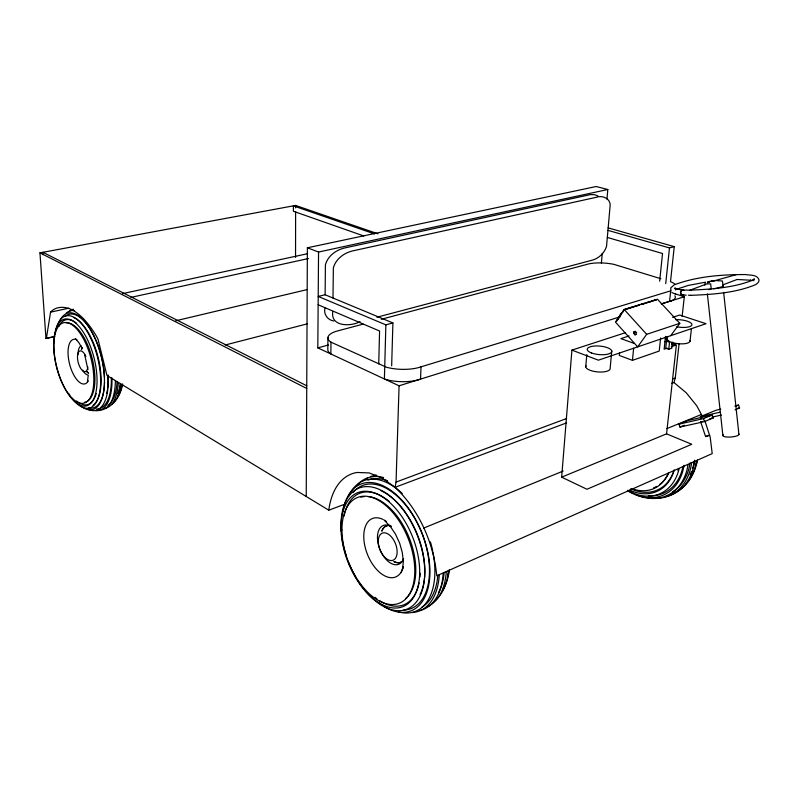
<?xml version="1.0" encoding="UTF-8"?>
<svg xmlns="http://www.w3.org/2000/svg" width="799" height="799" viewBox="0 0 799 799"><rect width="100%" height="100%" fill="white"/><g stroke="black" fill="none" stroke-linecap="round" stroke-linejoin="round"><path stroke-width="1.2" d="M295.55 257.418L295.61 211.625M295.61 207.91L295.61 205.433L39.95 252.844L45.962 338.436L54.801 336.699M306.237 496.489L307.375 247.79L596.154 186.517L607.809 189.503L606.97 199.151M620.024 316.823L399.071 385.807L317.812 347.885L318.551 252.035L307.375 247.79M325.003 308.094C323.275 314.197 327.81 320.129 333.812 321.038M391.66 365.812L392.908 322.946L325.123 294.761L325.413 264.829C327.85 255.52 336.998 249.278 346.127 247.65L590.461 194.606L594.516 194.656L597.962 195.965M327.94 337.398L327.82 349.103A25.778 9.298 1 0 0 329.927 353.328L330.856 353.977L330.986 342.172L330.057 341.533A25.868 9.109 1 0 1 339.026 330.556L363.126 324.124M332.833 311.45C330.057 326.901 350.801 326.701 360.069 321.687M332.993 298.037L333.353 267.915C335.81 258.566 344.958 252.244 354.137 250.586L596.583 197.243C602.216 195.126 609.907 198.262 610.196 204.844L606.561 246.122C604.563 253.163 598.381 258.826 591.26 260.434L376.928 317.223M675.654 288.649L675.465 289.927M675.604 343.96C675.654 345.767 670.391 346.107 671.679 343.011M378.736 363.945L379.575 331.026L318.142 304.769M325.123 294.761L318.202 296.439L385.867 324.853L384.399 378.956L386.027 379.495A26.866 10.087 1.9 0 0 420.554 379.096L421.013 366.831L670.691 290.826L669.562 301.353L671.719 300.664A23.081 6.961 5.2 0 0 674.915 295.77M753.727 280.669L754.306 278.781L752.528 280.559L753.607 279.83C733.812 287.87 711.919 289.158 690.785 290.147M704.938 420.943L710.201 437.213L712.209 453.612L436.783 575.769C433.477 542.721 419.365 510.341 395.106 487.31L396.054 482.077L399.071 385.807M708.403 435.555L709.632 435.365L705.597 436.594L700.653 421.782M403.355 560.399L402.756 568.089L403.115 566.621L401.098 572.643M561.657 477.163L666.556 433.847L691.744 444.274L586.945 489.258L561.657 477.163L571.924 350.102L625.217 332.764M585.747 366.871L586.796 354.596M601.397 263.071L602.246 253.343M611.754 350.911L610.166 368.109A12.295 4.395 5.2 0 1 597.352 371.895A12.295 4.395 5.2 0 1 585.937 365.742M619.535 353.058L619.305 355.455L632.458 360.349L659.235 351.041L660.623 337.947M633.647 333.553L634.196 331.725L634.026 333.423L635.185 334.711L634.026 333.423M632.458 360.349L633.647 348.234M659.654 281.208L662.531 253.493L607.32 237.443M665.717 283.625L669.492 247.93L674.246 246.641L670.501 281.697L671.669 282.177A23.151 6.811 5.1 0 1 675.075 284.274M665.517 336.349L664.139 349.213L667.215 348.144M666.955 336.898L665.737 348.194L668.773 349.273L671.849 348.194L672.488 342.362M668.773 349.273L669.532 342.262L666.486 341.193L664.948 341.722M666.556 433.847L676.383 344.958L671.31 346.726M671.619 383.41L673.947 382.531L675.275 378.027L679.11 343.54M682.126 316.444L684.324 296.739L675.135 293.842M689.986 341.403L691.455 328.549M87.441 381.622L88.18 375.85M672.698 342.242L672.958 344.119L674.736 343.75M46.322 338.656L50.557 312.159C56.12 305.787 65.838 306.347 72.739 310.192A84.334 36.015 75.2 0 1 96.2 335.78L98.017 339.215L106.976 375.49L328.788 510.191L345.128 504.069M624.149 309.453L615.46 322.087L637.662 346.876L646.671 334.322L679.809 323.325L657.447 299.206L624.149 309.453L646.671 334.322M624.199 309.712L622.241 312.799L624.199 309.712L629.252 308.164M616.998 320.419L621.392 314.037L616.379 321.328M670.721 335.68L679.809 323.325M705.058 282.786L704.818 285.193M674.026 284.983L670.751 287.89L670.95 290.886M705.597 436.544L707.365 435.845M683.664 290.367L681.877 290.187L680.948 291.685A2.647 1.848 -87.4 0 0 681.247 294.232L682.466 295.111L683.764 294.481A2.587 2.037 -84.3 0 1 681.048 294.382A2.587 2.037 -84.3 0 1 681.008 290.906A2.587 2.037 -84.3 0 1 683.754 290.367M707.704 282.636L709.502 282.027M735.07 409.827L739.544 407.959L738.566 405.063L735.01 405.882M704.498 421.602L713.257 417.957L712.269 414.991L687.739 420.544L678.98 424.139L679.949 427.066L704.498 421.602L703.5 418.616L678.98 424.139M703.5 418.616L712.269 414.991M735.21 406.451L738.566 405.063M701.003 418.596L700.353 416.678L716.034 410.237L720.778 409.148M679.949 427.066L684.334 425.258M677.342 288.998L688.219 285.443L705.527 282.177M423.72 528.069L563.155 471.04M666.875 428.614L701.442 414.481M674.576 284.694C697.078 276.364 721.617 274.546 745.457 274.556C749.822 275.435 756.793 274.277 758.89 279.47C759.629 281.787 757.182 283.595 755.474 284.704C735.07 293.133 712.418 294.412 690.586 295.37M723.175 284.764L736.788 279.59M566.611 422.861L395.106 487.31L382.022 477.922L369.118 472.918L357.123 472.459A84.884 48.01 68.3 0 0 328.788 510.191M396.054 482.077L566.621 418.516M672.938 378.896L675.275 378.027M629.083 335.95L620.903 338.636L634.126 343.39M672.588 317.353L679.699 315.046L706.026 323.715L598.391 360.179L571.924 350.102M636.683 332.604L635.135 331.445L636.513 334.302L634.806 334.831M661.362 303.91L671.719 300.664M661.422 303.89L684.324 296.739M633.817 331.855L635.525 331.315M629.792 307.995L634.796 306.456L629.882 308.094M639.31 305.068L635.335 306.287L639.39 305.158M644.773 303.38L640.828 304.599L644.853 303.48M625.297 309.503L629.332 308.254M650.276 301.812L646.261 302.891L651.255 301.513M708.953 289.657L711.24 288.948L710.661 283.885L706.775 283.925L689.996 290.177A2.617 1.418 89.4 0 1 691.055 290.566M714.146 280.849L736.239 274.646M317.812 347.885L328.339 344.998M385.867 324.853L392.908 322.946M702.381 421.433L701.043 421.752M381.203 319.3L586.776 264.429A22.202 6.402 4.4 0 1 613.772 264.319L660.863 278.731M225.168 345.018L307.186 323.875M175.65 320.798L306.656 289.717M45.962 338.436L53.223 336.759M700.353 416.678L720.528 412.084M737.167 408.499L739.544 407.959M712.009 417.158L721.507 415.021M709.752 418.746L713.257 417.957M130.956 297.378L308.494 258.536M318.551 252.035L607.809 189.503M50.557 312.159L68.774 308.204M122.637 293.603L307.585 253.702M707.654 281.907L711.819 281.128M718.171 288.099L713.567 288.759M711.37 281.408L713.677 281.118M715.534 280.569L708.363 281.737L707.385 282.916M716.453 280.649L722.426 280.998L723.175 286.382M736.888 279.47L751.16 280.249L750.581 280.109M682.326 289.977L690.386 290.187M682.925 295.071L686.211 295.171M688.408 295.24L690.985 295.32M682.775 289.927L677.023 289.198L677.622 289.338L674.516 288.169L675.884 289.518L675.495 288.02M608.099 227.875L674.246 246.641M607.949 230.362L669.492 247.93M295.61 205.433L377.957 233.817M374.521 233.907L293.383 205.852L293.383 211.256L363.805 235.965M666.186 339.705L668.364 340.464M675.774 294.162L671.909 292.554M330.986 342.172L386.366 367.2A26.956 9.878 1.9 0 0 421.013 366.831M306.756 385.777L42.906 252.294L43.076 254.751M39.95 252.844L306.726 388.464M673.947 382.531L686.211 392.758L696.768 405.812L702.611 416.629M384.798 520.808L390.621 526.891L395.525 534.201L399.7 543.35L402.297 552.548L403.315 561.527M621.442 314.207L620.743 313.428A41.908 31.351 73.5 0 1 618.376 318.461M75.436 338.596L78.931 342.731L82.147 348.264M84.644 354.576L87.95 369.687M707.365 293.902L722.855 435.355M723.644 292.374L738.935 434.546M675.674 319.65A11.765 3.735 5.9 0 1 691.924 324.444A11.765 3.735 5.9 0 1 676.743 326.801M689.946 340.384A11.715 3.855 6.1 0 1 676.983 343.55A11.715 3.855 6.1 0 1 667.644 337.348M618.046 319.041A41.908 31.351 73.5 0 1 616.978 320.709M365.313 479.39A71.481 41.178 68.3 0 1 367.34 478.102M370.556 476.564A71.481 41.178 68.3 0 1 376.379 475.115M443.185 573.263A71.481 41.178 68.3 0 1 419.675 610.556M439.28 574.811A71.401 40.969 68.3 0 1 412.314 612.553M358.012 484.144A71.401 40.969 68.3 0 1 383.53 477.552M367.93 480.159A69.114 39.66 68.3 0 1 387.565 480.728M437.832 575.37A69.114 39.66 68.3 0 1 421.882 607.18M403.545 558.581A20.864 11.955 68.3 0 1 387.485 560.798A20.864 11.955 68.3 0 1 377.597 534.881A20.864 11.955 68.3 0 1 391.37 526.671M360.888 497.228A55.89 31.61 68.4 0 1 364.414 496.549M368.139 496.539A55.89 31.61 68.4 0 1 410.227 540.484A55.89 31.61 68.4 0 1 405.493 598.701M403.125 567.709A31.451 17.878 68.4 0 1 379.835 572.553A31.451 17.878 68.4 0 1 363.835 534.341A31.451 17.878 68.4 0 1 382.911 519.4M383.79 519.849A31.451 17.878 68.4 0 1 386.476 521.547M419.076 582.89A59.955 33.967 68.4 0 1 379.924 600.868M376.948 598.851A59.955 33.967 68.4 0 1 374.981 597.332M344.169 516.064A59.955 33.967 68.4 0 1 389.093 501.333M420.174 573.243A59.955 33.967 68.4 0 1 419.934 577.008M432.948 552.159A70.282 40.16 68.3 0 1 398.631 611.944M348.604 496.239A70.282 40.16 68.3 0 1 402.287 493.592M430.421 541.862A70.282 40.16 68.3 0 1 432.718 551.03M342.911 511.49A68.155 38.791 68.4 0 1 392.469 491.545A68.155 38.791 68.4 0 1 429.722 577.557A68.155 38.791 68.4 0 1 384.059 606.481M382.182 605.262A68.155 38.791 68.4 0 1 378.436 602.506M352.948 492.663A66.167 37.703 68.4 0 1 420.534 529.987A66.167 37.703 68.4 0 1 403.595 610.106M380.993 490.666A63.411 36.025 68.4 0 1 418.217 536.728A63.411 36.025 68.4 0 1 420.054 594.626M341.273 531.645A65.119 36.934 68.4 0 1 388.803 495.11A65.119 36.934 68.4 0 1 421.562 592.389A65.119 36.934 68.4 0 1 357.682 580.374M356.394 578.266A65.119 36.934 68.4 0 1 348.144 561.208M346.117 555.475A65.119 36.934 68.4 0 1 341.483 533.972M444.074 573.362A68.315 39.501 68.2 0 1 438.451 592.818M446.271 571.734A70.512 40.789 68.2 0 1 428.634 606.091M448.359 570.626A68.554 39.81 68.2 0 1 435.235 600.269M449.358 569.827A65.698 38.282 68.2 0 1 442.636 590.121M449.018 570.386A62.062 36.265 68.1 0 1 447.979 575.08M668.573 472.798A47.75 34.796 64.6 0 1 631.649 488.569M673.966 470.891A51.496 37.563 64.6 0 1 629.642 490.107M674.126 469.882A50.377 36.784 64.6 0 1 630.741 488.728M679.14 468.564A54.722 39.98 64.6 0 1 627.734 490.526M684.064 465.228A57.288 41.938 64.5 0 1 627.954 490.995M688.079 464.419A59.096 43.346 64.5 0 1 635.315 494.371M633.158 493.313A59.096 43.346 64.5 0 1 627.864 490.196M682.935 466.666A55.62 40.739 64.5 0 1 648.329 495.839M691.684 462.511A60.065 44.155 64.4 0 1 653.322 498.296M694.611 460.214A60.145 44.315 64.3 0 1 665.507 496.708M678.601 468.633A53.293 38.971 64.5 0 1 678.001 470.761M690.096 462.881A58.137 42.746 64.4 0 1 672.868 491.675M694.351 461.163A57.508 42.457 64.3 0 1 692.673 468.304M691.485 471.62A57.508 42.457 64.3 0 1 690.066 474.786M696.299 461.233A59.366 43.835 64.3 0 1 671.19 494.032M697.367 460.094A57.738 42.717 64.2 0 1 685.602 484.014M697.177 460.594A55.351 41.029 64.2 0 1 695.989 465.098M693.182 471.929A55.351 41.029 64.2 0 1 691.395 475.006M668.663 472.918A46.951 34.247 64.6 0 1 659.545 484.554M656.678 486.391A46.951 34.247 64.6 0 1 653.602 487.819M111.96 377.927A52.215 22.762 75.7 0 1 94.761 410.506M69.143 311.55A52.215 22.762 75.7 0 1 73.428 309.223M88.19 375.081A15.261 6.652 75.7 0 1 82.507 370.207M78.062 354.576A15.261 6.652 75.7 0 1 81.029 345.717M88.369 380.833A22.981 9.918 75.7 0 1 69.893 365.233A22.981 9.918 75.7 0 1 76.904 339.755M93.972 399.061A43.775 18.816 75.7 0 1 76.604 401.018M58.766 326.501A43.775 18.816 75.7 0 1 72.03 320.459M72.939 320.878A43.775 18.816 75.7 0 1 76.674 323.395M96.24 393.428A43.775 18.816 75.7 0 1 94.492 398.072M108.075 374.951A51.366 22.292 75.7 0 1 87.261 408.978M66.237 313.118A51.366 22.292 75.7 0 1 74.587 310.621M58.896 322.866A49.788 21.513 75.7 0 1 88.18 326.072A49.788 21.513 75.7 0 1 104.07 388.763A49.788 21.513 75.7 0 1 79.74 405.153M66.027 322.886A40.799 17.498 75.7 0 1 92.594 360.099A40.799 17.498 75.7 0 1 84.604 402.257M104.529 381.942A48.34 20.914 75.7 0 1 88.419 408.009M65.069 316.434A48.34 20.914 75.7 0 1 98.696 347.335M99.076 348.434A48.34 20.914 75.7 0 1 104.479 377.268M73.708 317.523A46.312 19.965 75.7 0 1 98.826 360.389A46.312 19.965 75.7 0 1 92.914 405.313M55.62 330.996A47.541 20.464 75.7 0 1 84.145 326.951A47.541 20.464 75.7 0 1 99.815 391.68A47.541 20.464 75.7 0 1 71.86 398.102M69.753 395.155A47.541 20.464 75.7 0 1 68.534 393.278M55.051 334.451A47.541 20.464 75.7 0 1 55.411 332.114M82.367 347.515A14.322 6.262 75.7 0 0 81.428 349.622A14.332 6.262 75.7 0 1 82.337 347.505M87.81 366.901A10.667 4.624 75.7 0 1 81.019 368.908A10.667 4.624 75.7 0 1 78.092 352.998A10.667 4.624 75.7 0 1 85.892 356.454M111.351 377.847A50.547 22.042 75.7 0 1 96.699 409.028M115.406 380.594A52.305 22.911 75.7 0 1 100.105 409.977M118.262 382.761A51.625 22.722 75.7 0 1 104.369 408.459M107.895 375.83A49.768 21.613 75.7 0 1 107.625 387.855M107.326 390.202A49.768 21.613 75.7 0 1 106.716 393.498M117.034 382.082A50.017 22.002 75.7 0 1 107.945 405.383M120.459 383.81A50.227 22.202 75.7 0 1 111.46 404.733M120.25 384.389A46.881 20.774 75.7 0 1 119.6 387.914M119.341 389.013A46.881 20.774 75.7 0 1 117.833 393.597M121.927 384.339A48.16 21.373 75.7 0 1 113.528 402.107M122.666 383.949A45.513 20.265 75.7 0 1 117.583 396.674M122.257 384.689A42.417 18.926 75.7 0 1 120.11 390.491M738.835 434.017A8.1 2.037 -4.4 0 1 730.196 437.053A8.1 2.037 -4.4 0 1 723.315 434.806M722.895 285.892A8.24 1.198 -6.2 0 1 718.211 287.69M656.508 299.735L651.664 301.223L656.508 299.735M591.61 353.008A12.355 4.275 5.1 0 0 611.625 352.019A12.355 4.275 5.1 0 0 595.245 345.987A12.355 4.275 5.1 0 0 591.61 353.008M341.962 530.017A56.849 32.09 68.5 0 0 396.773 604.034A56.849 32.09 68.5 0 0 396.414 517.073A56.849 32.09 68.5 0 0 341.962 530.017M340.993 527.58A61.293 34.667 68.4 0 0 400.069 607.51A61.293 34.667 68.4 0 0 399.909 513.847A61.293 34.667 68.4 0 0 340.993 527.58M394.047 561.617A19.566 11.246 68.3 0 0 401.258 562.077A19.595 11.256 68.3 0 1 394.027 561.627M390.701 525.642A19.566 11.246 68.3 0 0 381.822 531.195A19.595 11.256 68.3 0 1 390.661 525.592M378.287 540.833A14.592 8.33 68.3 0 0 392.009 560.518A14.592 8.33 68.3 0 0 392.808 538.666A14.592 8.33 68.3 0 0 378.287 540.833M53.853 342.871A41.488 17.758 75.7 0 0 82.217 403.365A41.488 17.758 75.7 0 0 85.343 342.561A41.488 17.758 75.7 0 0 53.853 342.871M53.873 340.823A44.734 19.196 75.7 0 0 84.444 406.132A44.734 19.196 75.7 0 0 87.94 340.624A44.734 19.196 75.7 0 0 53.873 340.823M86.781 371.575A14.322 6.262 75.7 0 0 88.609 373.133A14.332 6.262 75.7 0 1 86.771 371.575"/></g></svg>
